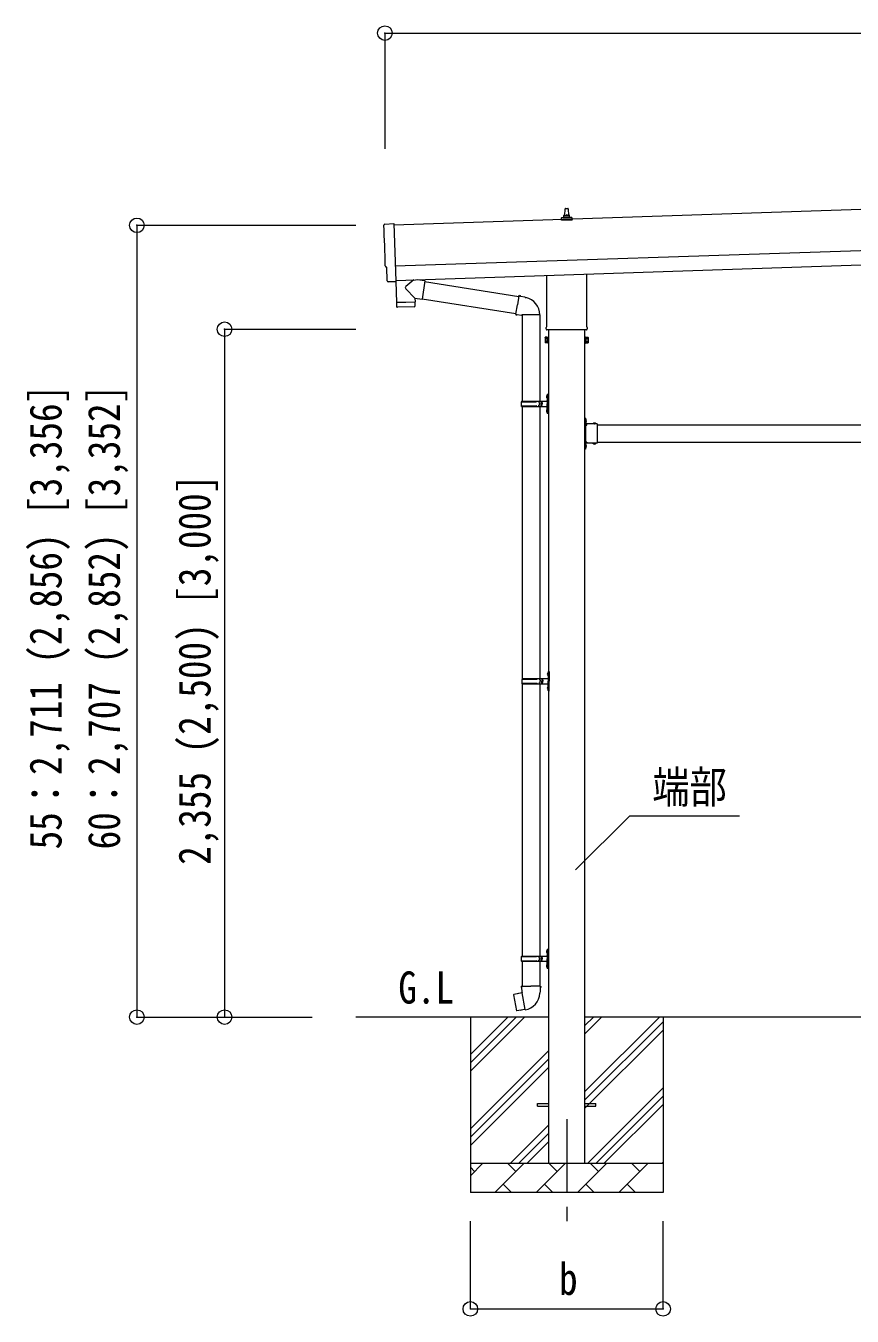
# Model space of a CAD drawing. Units: millimetres, scale not verified. Extents: x -14053 to 14053, y -9700 to 9700.
# Drawn here: x 1632 to 4461, y -183 to 4235 of the extents above; entities that cross this region are included whole.
import ezdxf
from ezdxf.enums import TextEntityAlignment as Align

# ---------------------------------------------------------------- set-up
doc = ezdxf.new("R2010")
doc.units = ezdxf.units.MM
doc.header["$LTSCALE"] = 50
doc.header["$PDMODE"] = 32
doc.header["$PDSIZE"] = 50
doc.linetypes.add('CHAIN1', pattern=[8, 5, -1, 1, -1])
doc.linetypes.add('USER7', pattern=[2, 1, -1])
for name, color, linetype, lineweight in [('0-2_建具', 4, 'Continuous', 9), ('0-3_階段', 7, 'CHAIN1', 9), ('0-4_設備', 7, 'Continuous', 9), ('0-7_ハッチ', 7, 'Continuous', 9), ('0-8_外構', 6, 'Continuous', 9), ('0-9_敷地', 7, 'Continuous', 9)]:
    doc.layers.add(name, color=color, linetype=linetype, lineweight=lineweight)
doc.styles.add('ＭＳ ゴシック', font='')
doc.styles.get('ＭＳ ゴシック').set_extended_font_data('MS Gothic')

msp = doc.modelspace()

# ---------------------------------------------------------------- linework, layer by layer
at = {"layer": '0-2_建具'}
for p, q in [((8275.13, 3732.48), (2892.12, 3553.05)), ((2896.78, 3413.12), (8279.8, 3592.56)), ((3466.28, 3578.51), (3473, 3580.14)), ((3473.38, 3580.33), (3494.15, 3580.33)), ((3473.77, 3581.11), (3473.77, 3585.33)), ((3474.77, 3585.33), (3492.77, 3585.33)), ((3477.77, 3585.33), (3478.49, 3608.85)), ((3479.49, 3609.83), (3488.04, 3609.83)), ((3489.04, 3608.85), (3489.77, 3585.33)), ((3493.77, 3581.11), (3493.77, 3585.33)), ((3501.25, 3578.51), (3494.53, 3580.14)), ((2898.45, 3363.15), (8281.46, 3542.58)), ((3465.52, 3569.83), (3465.52, 3577.54)), ((3502.02, 3569.83), (3465.52, 3569.83)), ((3465.9, 3578.33), (3501.63, 3578.33)), ((3502.02, 3569.83), (3502.02, 3577.54)), ((2878.95, 3358.73), (2872.03, 3358.86)), ((2898.54, 3360.39), (2898.58, 3359.38)), ((3415.47, 3205.84), (3415.47, 3380.38)), ((3552.07, 3384.94), (3552.07, 3205.84)), ((3413.77, 3197.06), (3413.77, 3202.56)), ((3551.7, 3193.56), (3415.83, 3193.56)), ((3421.27, 3193.56), (3421.27, 341.06)), ((3546.27, 341.06), (3546.27, 3193.56)), ((3553.77, 3202.56), (3553.77, 3197.06)), ((3409.77, 3167.56), (3410.53, 3168.88)), ((3409.77, 3167.56), (3409.77, 3150.56)), ((3409.77, 3150.56), (3410.53, 3149.25)), ((3416.77, 3163.97), (3410.53, 3163.97)), ((3416.77, 3154.16), (3410.53, 3154.16)), ((3416.77, 3149.25), (3410.53, 3149.25)), ((3419.27, 3149.86), (3416.77, 3149.86)), ((3548.27, 3149.86), (3550.77, 3149.86)), ((3550.77, 3163.97), (3557.01, 3163.97)), ((3550.77, 3154.16), (3557.01, 3154.16)), ((3550.77, 3149.25), (3557.01, 3149.25)), ((3557.77, 3167.56), (3557.01, 3168.88)), ((3557.77, 3150.56), (3557.01, 3149.25)), ((3557.77, 3167.56), (3557.77, 3150.56)), ((3548.27, 2892.06), (3546.27, 2892.06)), ((3546.27, 2892.06), (3546.27, 2872.06)), ((3546.27, 2885.06), (3548.27, 2885.06)), ((3546.27, 2879.06), (3548.27, 2879.06)), ((3548.27, 2892.06), (3548.27, 2872.06)), ((3548.77, 2887.96), (3548.27, 2887.96)), ((3548.27, 2887.96), (3548.27, 2876.16)), ((3588.27, 2872.06), (3548.27, 2872.06)), ((3585.17, 2872.06), (3573.37, 2872.06)), ((3585.17, 2872.57), (3585.17, 2872.06)), ((3588.27, 2872.06), (3588.27, 2806.06)), ((3548.27, 2868.06), (3548.27, 2810.06)), ((3588.27, 2869.06), (4779.27, 2869.06)), ((3546.27, 2806.06), (3546.27, 2786.06)), ((3546.27, 2799.06), (3548.27, 2799.06)), ((3546.27, 2793.06), (3548.27, 2793.06)), ((3548.27, 2786.06), (3546.27, 2786.06)), ((3552.27, 2809.06), (3546.77, 2809.06)), ((3548.27, 2808.06), (3552.27, 2808.06)), ((3548.27, 2806.06), (3548.27, 2786.06)), ((3588.27, 2806.06), (3548.27, 2806.06)), ((3548.77, 2801.96), (3548.27, 2801.96)), ((3548.27, 2801.96), (3548.27, 2790.16)), ((3585.17, 2806.06), (3573.37, 2806.06)), ((3585.17, 2805.56), (3585.17, 2806.06)), ((3588.27, 2809.06), (4779.27, 2809.06)), ((3383.77, 545.56), (3421.27, 545.56)), ((3383.77, 536.56), (3383.77, 545.56)), ((3383.77, 536.56), (3421.27, 536.56)), ((3546.27, 545.56), (3583.77, 545.56)), ((3546.27, 536.56), (3583.77, 536.56)), ((3583.77, 536.56), (3583.77, 545.56))]:
    msp.add_line(p, q, dxfattribs=at)
for points in [[(2860.45, 3555.43), (2891.95, 3558.13), (2898.54, 3360.39)], [(2869.09, 3361.76), (2867.52, 3408.76), (2866.92, 3408.74)], [(2879.69, 3359.03), (2880.33, 3359.68), (2898.58, 3359.38)], [(3416.77, 3149.25), (3416.77, 3168.88), (3410.53, 3168.88)], [(3416.77, 3149.86), (3416.77, 3168.26), (3419.27, 3168.26)], [(3550.77, 3149.86), (3550.77, 3168.26), (3548.27, 3168.26)], [(3550.77, 3149.25), (3550.77, 3168.88), (3557.01, 3168.88)], [(3548.77, 2887.96), (3548.77, 2876.16), (3548.27, 2876.16)], [(3585.17, 2872.57), (3573.37, 2872.57), (3573.37, 2872.06)], [(3552.27, 2869.06), (3546.77, 2869.06), (3546.77, 2809.06)], [(3548.27, 2868.06), (3552.27, 2868.06), (3552.27, 2870.06), (3548.27, 2870.06)], [(3548.27, 2810.06), (3552.27, 2810.06), (3552.27, 2808.06)], [(3548.77, 2801.96), (3548.77, 2790.16), (3548.27, 2790.16)], [(3585.17, 2805.56), (3573.37, 2805.56), (3573.37, 2806.06)]]:
    msp.add_lwpolyline(points, dxfattribs=at)
for points in [[(3419.27, 3148.56), (3419.27, 3169.56), (3421.27, 3169.56), (3421.27, 3148.56)], [(3548.27, 3148.56), (3548.27, 3169.56), (3546.27, 3169.56), (3546.27, 3148.56)]]:
    msp.add_lwpolyline(points, close=True, dxfattribs=at)
at = {"layer": '0-2_建具', "linetype": 'USER7'}
for points in [[(3550.88, 2884.56), (3548.1, 2883.21), (3547.49, 2882.06)], [(3550.88, 2879.56), (3548.1, 2880.92), (3547.49, 2882.06)], [(3576.77, 2874.68), (3578.12, 2871.9), (3579.27, 2871.29)], [(3581.77, 2874.68), (3580.41, 2871.9), (3579.27, 2871.29)], [(3550.88, 2798.56), (3548.1, 2797.21), (3547.49, 2796.06)], [(3550.88, 2793.56), (3548.1, 2794.92), (3547.49, 2796.06)], [(3576.77, 2803.45), (3578.12, 2806.23), (3579.27, 2806.84)], [(3581.77, 2803.45), (3580.41, 2806.23), (3579.27, 2806.84)]]:
    msp.add_lwpolyline(points, dxfattribs=at)
at = {"layer": '0-2_建具'}
for centre, radius, start, end in [((3472.77, 3581.11), 1, 283.62699, 0), ((3477.85, 3584.69), 4.13, 90, 171.17633), ((3474.77, 3584.33), 1, 90, 180), ((3479.49, 3608.83), 1, 90, 178.60509), ((3487.1, 3585.33), 4.83, 133.60282, 180), ((3480.43, 3585.33), 4.83, 0, 46.39718), ((3488.04, 3608.83), 1, 1.39491, 90), ((3489.68, 3584.69), 4.13, 8.82367, 90), ((3492.77, 3584.33), 1, 0, 90), ((3494.77, 3581.11), 1, 180, 256.37301), ((3466.52, 3577.54), 1, 103.62699, 180), ((3501.02, 3577.54), 1, 0, 76.37301), ((3417.77, 3202.56), 4, 125.09963, 180), ((3417.77, 3197.06), 4, 180, 194.47751), ((3417.77, 3197.06), 4, 194.47751, 241.04498), ((3549.77, 3197.06), 4, 298.95502, 345.52249), ((3549.77, 3202.56), 4, 0, 54.90037), ((3549.77, 3197.06), 4, 345.52249, 0), ((3414.11, 3166.43), 4.34, 145.61575, 214.38425), ((3426.01, 3159.06), 16.24, 162.41205, 197.58795), ((3414.11, 3151.7), 4.34, 145.61575, 214.38425), ((3553.42, 3166.43), 4.34, 325.61575, 34.38425), ((3541.53, 3159.06), 16.24, 342.41205, 17.58795), ((3553.42, 3151.7), 4.34, 325.61575, 34.38425), ((3548.27, 2872.06), 2, 180, 270), ((3543.03, 2882.06), 8.23, 314.2189, 45.7811), ((3579.27, 2866.83), 8.23, 44.2189, 135.7811), ((3548.27, 2806.06), 2, 90, 180), ((3543.03, 2796.06), 8.23, 314.2189, 45.7811), ((3579.27, 2811.3), 8.23, 224.2189, 315.7811)]:
    msp.add_arc(centre, radius, start, end, dxfattribs=at)
for centre, major_axis, ratio, start_param, end_param in [((2860.71, 3552.44), (-3, -0.1), 0.99863, 4.7647489, 6.2979817), ((-1900.16, 3323.28), (4760.73, 158.69), 0.99863, 6.2686928, 6.2979817), ((2866.78, 3413.14), (-4.4, -0.15), 0.99863, 6.2686928, 7.8539816), ((2872.09, 3361.86), (-2.11, -2.14), 0.9974, 5.5252311, 7.0411395), ((2878.98, 3359.73), (-0.704, -0.714), 0.9974, 0.7579542, 1.5707963)]:
    msp.add_ellipse(centre, major_axis=major_axis, ratio=ratio, start_param=start_param, end_param=end_param, dxfattribs=at)
at = {"layer": '0-3_階段'}
msp.add_line((3483.77, 491.06), (3483.77, 142.06), dxfattribs=at)
at = {"layer": '0-4_設備'}
for p, q in [((3421.27, 841.06), (2762.12, 841.06)), ((3153.77, 841.06), (3153.77, 241.06)), ((3153.77, 656.01), (3338.82, 841.06)), ((3153.77, 684.3), (3310.53, 841.06)), ((3153.77, 712.58), (3282.25, 841.06)), ((4821.27, 841.06), (3546.27, 841.06)), ((3546.27, 585.97), (3801.36, 841.06)), ((3546.27, 783.96), (3603.37, 841.06)), ((3546.27, 812.24), (3575.09, 841.06)), ((3813.77, 841.06), (3813.77, 241.06)), ((3546.27, 557.68), (3813.77, 825.18)), ((3546.27, 529.4), (3813.77, 796.9)), ((3153.77, 458.02), (3421.27, 725.52)), ((3153.77, 429.74), (3421.27, 697.24)), ((3153.77, 401.46), (3421.27, 668.96)), ((3555.92, 341.06), (3813.77, 598.91)), ((3584.21, 341.06), (3813.77, 570.62)), ((3612.49, 341.06), (3813.77, 542.34)), ((3291.36, 341.06), (3421.27, 470.97)), ((3319.65, 341.06), (3421.27, 442.68)), ((3347.93, 341.06), (3421.27, 414.4)), ((3153.77, 341.06), (3813.77, 341.06)), ((3153.77, 298.17), (3196.66, 341.06)), ((3168.11, 312.51), (3153.77, 326.85)), ((3238.08, 241.06), (3338.08, 341.06)), ((3309.53, 312.51), (3280.97, 341.06)), ((3379.5, 241.06), (3479.5, 341.06)), ((3450.95, 312.51), (3422.4, 341.06)), ((3520.92, 241.06), (3620.92, 341.06)), ((3592.37, 312.51), (3563.82, 341.06)), ((3662.34, 241.06), (3762.34, 341.06)), ((3733.79, 312.51), (3705.24, 341.06)), ((3810.48, 341.06), (3813.77, 344.35)), ((3266.63, 269.62), (3295.19, 241.06)), ((3408.06, 269.62), (3436.61, 241.06)), ((3549.48, 269.62), (3578.03, 241.06)), ((3690.9, 269.62), (3719.45, 241.06)), ((3813.77, 241.06), (3153.77, 241.06))]:
    msp.add_line(p, q, dxfattribs=at)
at = {"layer": '0-7_ハッチ', "color": 6}
msp.add_lwpolyline([(4075.05, 1529.03), (3698.31, 1529.03), (3514.14, 1344.85)], dxfattribs=at)
at = {"layer": '0-8_外構'}
for p, q in [((2861.12, 4210.04), (2861.12, 3814.18)), ((2861.12, 4210.04), (8310.79, 4210.04)), ((2012.12, 3552.01), (2762.12, 3552.01)), ((2012.12, 3552.01), (2012.12, 841.06)), ((2312.12, 3196.06), (2762.12, 3196.06)), ((2312.12, 3196.06), (2312.12, 841.06)), ((2012.12, 841.06), (2612.12, 841.06)), ((2312.12, 841.06), (2612.12, 841.06)), ((3153.77, -157.94), (3153.77, 142.06)), ((3813.77, -157.94), (3813.77, 142.06)), ((3153.77, -157.94), (3813.77, -157.94))]:
    msp.add_line(p, q, dxfattribs=at)
for p in [(2861.12, 4210.04), (2012.12, 3552.01), (2312.12, 3196.06), (2012.12, 841.06), (2312.12, 841.06), (3153.77, -157.94), (3813.77, -157.94)]:
    msp.add_point(p, dxfattribs=at)
at = {"layer": '0-9_敷地'}
for p, q in [((2959.87, 3365.2), (2932.65, 3342.16)), ((2997.56, 3361.91), (2971.64, 3365.59)), ((2997.56, 3361.91), (2988.59, 3298.84)), ((2997.3, 3360.07), (3319.9, 3308.71)), ((2964.11, 3302.32), (2932.62, 3334.83)), ((2900.58, 3287.18), (2901.25, 3274.14)), ((2961.85, 3273.21), (2904.34, 3271.3)), ((2905.05, 3288.33), (2905.1, 3287.33)), ((2960.02, 3290.16), (2960.03, 3289.16)), ((2964.11, 3302.32), (2988.59, 3298.84)), ((2964.11, 3302.32), (2964.51, 3290.31)), ((2988.85, 3300.67), (3309.48, 3249.62)), ((3309.15, 3247.8), (3314.69, 3279.17)), ((3320.22, 3310.53), (3314.69, 3279.17)), ((3320.22, 3310.53), (3321.36, 3312.51)), ((3321.36, 3312.51), (3324.92, 3311.89)), ((3324.92, 3311.89), (3325.34, 3309.54)), ((3339.85, 3306.72), (3341.54, 3305.09)), ((3341.54, 3305.09), (3343.65, 3304.64)), ((3309.15, 3247.8), (3309.55, 3245.55)), ((3309.15, 3247.8), (3314.31, 3246.98)), ((3309.55, 3245.55), (3313.11, 3244.92)), ((3313.11, 3244.92), (3314.31, 3246.98)), ((3314.31, 3246.98), (3328.91, 3244.67)), ((3328.91, 3244.67), (3331.12, 3245.65)), ((3391.41, 3245.26), (3330.23, 3245.26)), ((3331.27, 3245.26), (3331.27, 2950.06)), ((3391.27, 3245.26), (3391.27, 2950.06)), ((3414.96, 2967.21), (3417.01, 2966.21)), ((3416.23, 2969.21), (3416.87, 2969.21)), ((3416.23, 2969.21), (3416.23, 2960.91)), ((3416.23, 2960.91), (3416.87, 2960.91)), ((3416.87, 2969.21), (3416.87, 2960.91)), ((3416.87, 2969.21), (3417.27, 2968.81)), ((3416.87, 2960.91), (3417.27, 2961.31)), ((3417.01, 2966.21), (3417.62, 2965.06)), ((3417.27, 2973.06), (3420.27, 2974.56)), ((3417.27, 2973.06), (3417.27, 2941.06)), ((3417.27, 2968.81), (3417.27, 2961.31)), ((3420.27, 2974.56), (3420.27, 2941.06)), ((3420.27, 2974.56), (3421.27, 2974.56)), ((3421.27, 2974.56), (3421.27, 2941.06)), ((3328.27, 2948.06), (3378.6, 2948.06)), ((3328.27, 2934.06), (3378.6, 2934.06)), ((3329.27, 2950.06), (3415.27, 2950.06)), ((3329.27, 2950.06), (3329.27, 2948.06)), ((3329.27, 2932.06), (3329.27, 2934.06)), ((3329.27, 2932.06), (3415.27, 2932.06)), ((3331.27, 2932.06), (3331.27, 2000.06)), ((3388.27, 2950.06), (3388.27, 2945.56)), ((3388.27, 2945.56), (3390.27, 2945.56)), ((3388.27, 2932.06), (3388.27, 2936.56)), ((3388.27, 2936.56), (3390.27, 2936.56)), ((3390.27, 2945.56), (3390.27, 2941.06)), ((3390.27, 2936.56), (3390.27, 2941.06)), ((3391.27, 2932.06), (3391.27, 2000.06)), ((3396.27, 2950.06), (3396.27, 2941.06)), ((3396.27, 2945.56), (3399.27, 2945.56)), ((3396.27, 2932.06), (3396.27, 2941.06)), ((3396.27, 2936.56), (3399.27, 2936.56)), ((3399.27, 2945.56), (3399.27, 2941.06)), ((3399.27, 2936.56), (3399.27, 2941.06)), ((3414.96, 2919.21), (3417.01, 2918.21)), ((3416.23, 2921.21), (3416.87, 2921.21)), ((3416.23, 2921.21), (3416.23, 2912.91)), ((3416.87, 2921.21), (3416.87, 2912.91)), ((3416.87, 2921.21), (3417.27, 2920.81)), ((3417.01, 2918.21), (3417.62, 2917.06)), ((3417.27, 2909.06), (3417.27, 2941.06)), ((3417.27, 2920.81), (3417.27, 2913.31)), ((3420.27, 2907.56), (3420.27, 2941.06)), ((3421.27, 2907.56), (3421.27, 2941.06)), ((3416.23, 2912.91), (3416.87, 2912.91)), ((3416.87, 2912.91), (3417.27, 2913.31)), ((3417.27, 2909.06), (3420.27, 2907.56)), ((3420.27, 2907.56), (3421.27, 2907.56)), ((3330.77, 1998.06), (3381.1, 1998.06)), ((3331.77, 2000.06), (3417.77, 2000.06)), ((3331.77, 2000.06), (3331.77, 1998.06)), ((3390.77, 2000.06), (3390.77, 1995.56)), ((3390.77, 1995.56), (3392.77, 1995.56)), ((3392.77, 1995.56), (3392.77, 1991.06)), ((3392.77, 1986.56), (3392.77, 1991.06)), ((3398.77, 2000.06), (3398.77, 1991.06)), ((3398.77, 1995.56), (3401.77, 1995.56)), ((3398.77, 1982.06), (3398.77, 1991.06)), ((3401.77, 1995.56), (3401.77, 1991.06)), ((3401.77, 1986.56), (3401.77, 1991.06)), ((3417.46, 2017.21), (3419.51, 2016.21)), ((3418.73, 2019.21), (3419.37, 2019.21)), ((3418.73, 2019.21), (3418.73, 2010.91)), ((3418.73, 2010.91), (3419.37, 2010.91)), ((3419.37, 2019.21), (3419.37, 2010.91)), ((3419.37, 2019.21), (3419.77, 2018.81)), ((3419.37, 2010.91), (3419.77, 2011.31)), ((3419.51, 2016.21), (3420.12, 2015.06)), ((3419.77, 2023.06), (3422.77, 2024.56)), ((3419.77, 2023.06), (3419.77, 1991.06)), ((3419.77, 2018.81), (3419.77, 2011.31)), ((3419.77, 1959.06), (3419.77, 1991.06)), ((3422.77, 2024.56), (3422.77, 1991.06)), ((3422.77, 2024.56), (3423.77, 2024.56)), ((3422.77, 1957.56), (3422.77, 1991.06)), ((3423.77, 2024.56), (3423.77, 1991.06)), ((3423.77, 1957.56), (3423.77, 1991.06)), ((3330.77, 1984.06), (3381.1, 1984.06)), ((3331.27, 1982.07), (3331.27, 1050.06)), ((3331.77, 1982.06), (3331.77, 1984.06)), ((3331.77, 1982.06), (3417.77, 1982.06)), ((3390.77, 1982.06), (3390.77, 1986.56)), ((3390.77, 1986.56), (3392.77, 1986.56)), ((3391.27, 1982.07), (3391.27, 1050.06)), ((3398.77, 1986.56), (3401.77, 1986.56)), ((3417.46, 1969.21), (3419.51, 1968.21)), ((3418.73, 1971.21), (3419.37, 1971.21)), ((3418.73, 1971.21), (3418.73, 1962.91)), ((3418.73, 1962.91), (3419.37, 1962.91)), ((3419.37, 1971.21), (3419.37, 1962.91)), ((3419.37, 1971.21), (3419.77, 1970.81)), ((3419.37, 1962.91), (3419.77, 1963.31)), ((3419.51, 1968.21), (3420.12, 1967.06)), ((3419.77, 1970.81), (3419.77, 1963.31)), ((3419.77, 1959.06), (3422.77, 1957.56)), ((3422.77, 1957.56), (3423.77, 1957.56)), ((3414.96, 1067.21), (3417.01, 1066.21)), ((3416.23, 1069.21), (3416.87, 1069.21)), ((3416.23, 1069.21), (3416.23, 1060.91)), ((3416.23, 1060.91), (3416.87, 1060.91)), ((3416.87, 1069.21), (3416.87, 1060.91)), ((3416.87, 1069.21), (3417.27, 1068.81)), ((3416.87, 1060.91), (3417.27, 1061.31)), ((3417.01, 1066.21), (3417.62, 1065.06)), ((3417.27, 1073.06), (3420.27, 1074.56)), ((3417.27, 1073.06), (3417.27, 1041.06)), ((3417.27, 1068.81), (3417.27, 1061.31)), ((3420.27, 1074.56), (3420.27, 1041.06)), ((3420.27, 1074.56), (3421.27, 1074.56)), ((3421.27, 1074.56), (3421.27, 1041.06)), ((3328.27, 1048.06), (3378.6, 1048.06)), ((3328.27, 1034.06), (3378.6, 1034.06)), ((3329.27, 1050.06), (3415.27, 1050.06)), ((3329.27, 1050.06), (3329.27, 1048.06)), ((3329.27, 1032.06), (3329.27, 1034.06)), ((3329.27, 1032.06), (3415.27, 1032.06)), ((3331.27, 1032.06), (3331.27, 947.14)), ((3388.27, 1050.06), (3388.27, 1045.56)), ((3388.27, 1045.56), (3390.27, 1045.56)), ((3388.27, 1032.06), (3388.27, 1036.56)), ((3388.27, 1036.56), (3390.27, 1036.56)), ((3390.27, 1045.56), (3390.27, 1041.06)), ((3390.27, 1036.56), (3390.27, 1041.06)), ((3391.27, 1032.06), (3391.27, 947.14)), ((3396.27, 1050.06), (3396.27, 1041.06)), ((3396.27, 1045.56), (3399.27, 1045.56)), ((3396.27, 1032.06), (3396.27, 1041.06)), ((3396.27, 1036.56), (3399.27, 1036.56)), ((3399.27, 1045.56), (3399.27, 1041.06)), ((3399.27, 1036.56), (3399.27, 1041.06)), ((3414.96, 1019.21), (3417.01, 1018.21)), ((3416.23, 1021.21), (3416.87, 1021.21)), ((3416.23, 1021.21), (3416.23, 1012.91)), ((3416.87, 1021.21), (3416.87, 1012.91)), ((3416.87, 1021.21), (3417.27, 1020.81)), ((3417.01, 1018.21), (3417.62, 1017.06)), ((3417.27, 1009.06), (3417.27, 1041.06)), ((3417.27, 1020.81), (3417.27, 1013.31)), ((3420.27, 1007.56), (3420.27, 1041.06)), ((3421.27, 1007.56), (3421.27, 1041.06)), ((3416.23, 1012.91), (3416.87, 1012.91)), ((3416.87, 1012.91), (3417.27, 1013.31)), ((3417.27, 1009.06), (3420.27, 1007.56)), ((3420.27, 1007.56), (3421.27, 1007.56)), ((3329.42, 947.14), (3327.27, 946.36)), ((3327.27, 946.36), (3327.27, 942.74)), ((3327.27, 942.74), (3329.51, 941.92)), ((3329.42, 947.14), (3361.27, 947.14)), ((3329.42, 947.14), (3329.51, 941.92)), ((3329.51, 941.92), (3329.76, 927.14)), ((3393.12, 947.14), (3361.27, 947.14)), ((3395.27, 942.74), (3393.02, 941.92)), ((3393.12, 947.14), (3395.27, 946.36)), ((3395.27, 946.36), (3395.27, 942.74)), ((3302.81, 918.69), (3302, 917.52)), ((3302, 917.52), (3311.62, 862.96)), ((3330.67, 923.94), (3302.81, 918.69)), ((3315.55, 921.29), (3315.34, 921.05)), ((3329.76, 927.14), (3331.12, 925.14)), ((3341.03, 866.64), (3330.9, 924.11)), ((3330.92, 924.94), (3330.92, 924.23)), ((3331.12, 925.14), (3331.08, 925.13)), ((3391.45, 925.2), (3391.38, 923.03)), ((3392.77, 927.14), (3391.45, 925.2)), ((3325.64, 864.05), (3325.36, 864.2)), ((3341.33, 865.88), (3341.09, 866.54))]:
    msp.add_line(p, q, dxfattribs=at)
for points in [[(2898.18, 3359.39), (2900.55, 3288.18), (2964.51, 3290.31)], [(2964.75, 3276.26), (2964.55, 3289.31), (2900.58, 3287.18)], [(3320.22, 3310.53), (3325.34, 3309.54), (3339.85, 3306.72)], [(3414.96, 2962.92), (3417.01, 2963.91), (3417.62, 2965.06)], [(3414.96, 2914.92), (3417.01, 2915.91), (3417.62, 2917.06)], [(3417.46, 2012.92), (3419.51, 2013.91), (3420.12, 2015.06)], [(3417.46, 1964.92), (3419.51, 1965.91), (3420.12, 1967.06)], [(3414.96, 1062.92), (3417.01, 1063.91), (3417.62, 1065.06)], [(3414.96, 1014.92), (3417.01, 1015.91), (3417.62, 1017.06)], [(3393.12, 947.14), (3393.02, 941.92), (3392.77, 927.14)], [(3317.79, 921.51), (3317.51, 921.66), (3315.55, 921.29)], [(3340.76, 866.73), (3312.78, 862.13), (3311.62, 862.96)], [(3327.83, 864.61), (3327.61, 864.37), (3325.64, 864.05)]]:
    msp.add_lwpolyline(points, dxfattribs=at)
for centre, radius, start, end in [((2936.04, 3338.48), 5, 132.56466, 226.88314), ((2904.24, 3274.29), 3, 182.90915, 271.95747), ((2961.75, 3276.21), 3, 271.90915, 0.90915), ((3331.12, 3245.65), 60.3, 359.62495, 78), ((3420.56, 2965.06), 6, 136.21765, 223.78235), ((3377.02, 2941.06), 49.25, 171.82876, 180.00002), ((3377.02, 2941.06), 49.25, 180.00002, 188.17127), ((3378.6, 2950.06), 2, 270, 359.99998), ((3378.6, 2932.06), 2, 0.00005, 90.00004), ((3420.56, 2917.06), 6, 136.21765, 223.78235), ((3415.27, 2952.06), 2, 270, 359.99998), ((3415.27, 2930.06), 2, 0.00005, 90.00004), ((3379.52, 1991.06), 49.25, 171.82876, 180.00002), ((3379.52, 1991.06), 49.25, 180.00002, 188.17127), ((3381.1, 2000.06), 2, 270, 359.99998), ((3423.06, 2015.06), 6, 136.21765, 223.78235), ((3417.77, 2002.06), 2, 270, 359.99998), ((3381.1, 1982.06), 2, 0.00005, 90.00004), ((3423.06, 1967.06), 6, 136.21765, 223.78235), ((3417.77, 1980.06), 2, 0.00005, 90.00004), ((3420.56, 1065.06), 6, 136.21765, 223.78235), ((3377.02, 1041.06), 49.25, 171.82876, 180.00002), ((3377.02, 1041.06), 49.25, 180.00002, 188.17127), ((3378.6, 1050.06), 2, 270, 359.99998), ((3378.6, 1032.06), 2, 0.00005, 90.00004), ((3420.56, 1017.06), 6, 136.21765, 223.78235), ((3415.27, 1052.06), 2, 270, 359.99998), ((3415.27, 1030.06), 2, 0.00005, 90.00004), ((3330.62, 924.23), 0.3, 280.66842, 0), ((3331.12, 924.94), 0.2, 100, 180), ((3331.12, 925.14), 60.3, 279.96938, 358), ((3340.81, 866.44), 0.3, 20, 99.33158), ((3341.52, 865.95), 0.2, 200, 279.96938)]:
    msp.add_arc(centre, radius, start, end, dxfattribs=at)

# ---------------------------------------------------------------- texts
at = {"layer": '0-7_ハッチ', "style": 'ＭＳ ゴシック', "width": 0.85}
for s, p in [('端部', (3776.84, 1540.66)), ('G.L', (2907.1, 854.52))]:
    msp.add_text(s, height=110, dxfattribs=at).set_placement(p, align=Align.BOTTOM_LEFT)
at = {"layer": '0-8_外構', "color": 7, "style": 'ＭＳ ゴシック', "width": 0.85}
for s, p in [('55：2,711 (2,856) [3,356]', (1787.12, 1415.29)), ('60：2,707 (2,852) [3,352]', (1987.12, 1415.29)), ('2,355 (2,500) [3,000]', (2297.12, 1362.31))]:
    msp.add_text(s, height=110, rotation=90, dxfattribs=at).set_placement(p, align=Align.BOTTOM_LEFT)
msp.add_text('b', height=110, dxfattribs=at).set_placement((3457.52, -142.94), align=Align.BOTTOM_LEFT)

doc.saveas('drawing.dxf')
